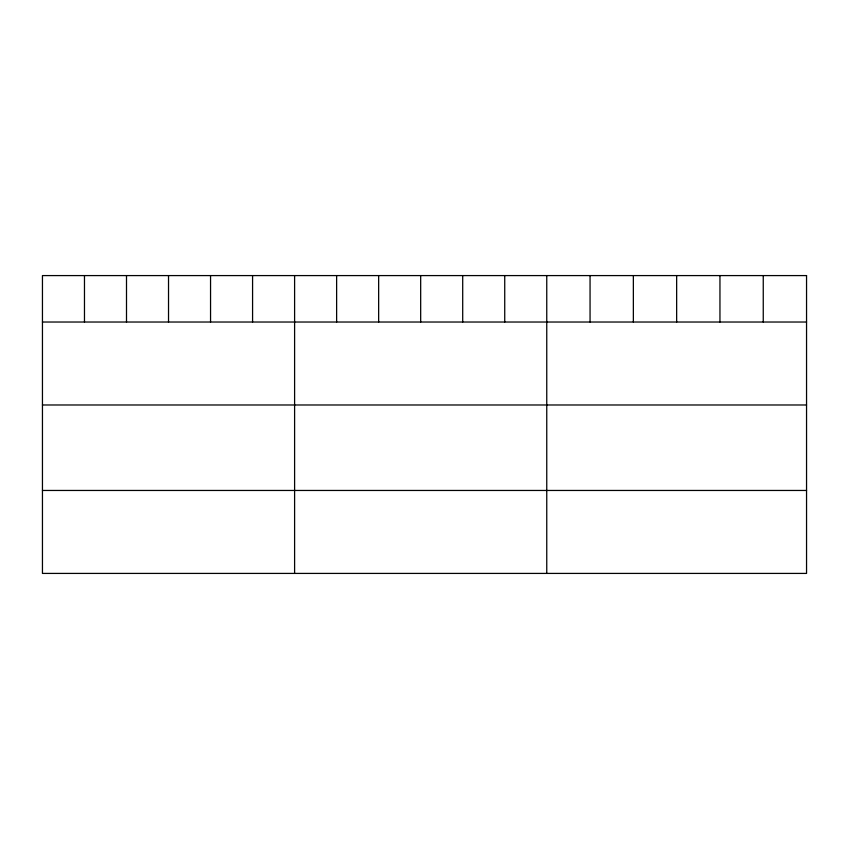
<?xml version="1.0" encoding="UTF-8"?>
<svg xmlns="http://www.w3.org/2000/svg" width="849" height="849" viewBox="0 0 849 849"><rect width="100%" height="100%" fill="white"/><g stroke="black" fill="none" stroke-linecap="round" stroke-linejoin="round"><path stroke-width="1.27" d="M42.45 322.026L806.55 322.026M42.45 404.984L806.55 404.984M42.45 490.457L806.55 490.457M763.251 275.585L763.251 322.026M719.952 275.585L719.952 322.026M676.653 275.585L676.653 322.026M633.354 275.585L633.354 322.026M590.055 275.585L590.055 322.026M546.756 275.585L546.756 573.415M504.731 275.585L504.731 322.026M462.705 275.585L462.705 322.026M420.679 275.585L420.679 322.026M378.654 275.585L378.654 322.026M336.628 275.585L336.628 322.026M294.603 275.585L294.603 573.415M252.578 275.585L252.578 322.026M210.552 275.585L210.552 322.026M168.527 275.585L168.527 322.026M126.501 275.585L126.501 322.026M84.475 275.585L84.475 322.026M806.55 275.585L42.45 275.585L42.45 573.415L806.55 573.415L806.55 275.585"/></g></svg>
